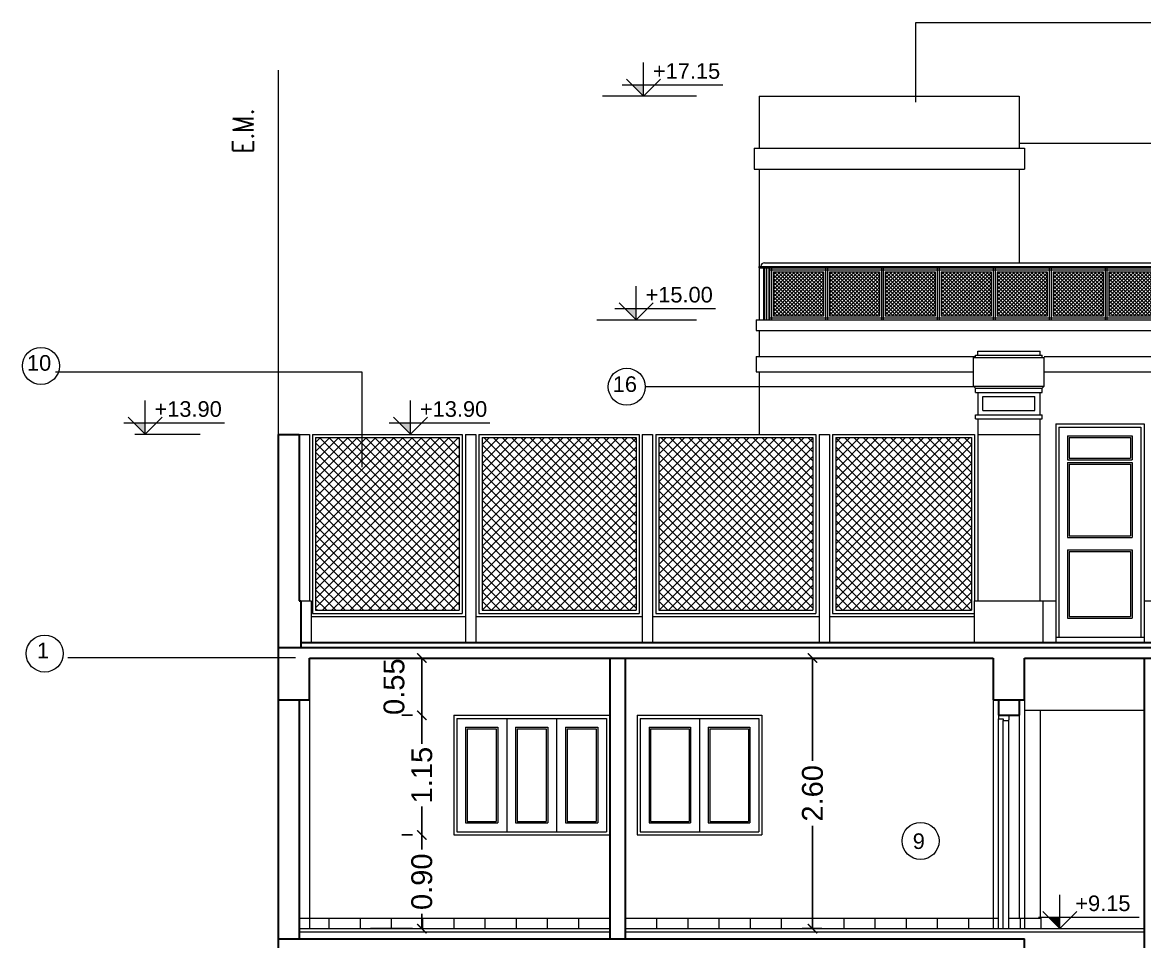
# Model space of a CAD drawing. Header units: millimetres. Extents: x 1578 to 2210, y 899 to 1032.
# Drawn here: x 1634.18 to 1644.97, y 911.18 to 920.01 of the extents above; entities that cross this region are included whole.
import ezdxf

# ---------------------------------------------------------------- set-up
doc = ezdxf.new("R2010")
doc.units = ezdxf.units.MM
doc.linetypes.add('DASHDOT2', pattern=[12.7, 6.35, -3.175, 0, -3.175])
for name, color, linetype, lineweight in [('CARPINTERIA', 7, 'Continuous', 18), ('COTAS', 7, 'Continuous', 15), ('EJES', 7, 'DASHDOT2', 13), ('ESTRUCTURA', 3, 'Continuous', 30), ('MUROS', 1, 'Continuous', 30), ('PISOS', 9, 'Continuous', 9), ('SANITARIOS', 7, 'Continuous', 20), ('TRAMAS', 7, 'Continuous', 15), ('UMBRALES', 7, 'Continuous', 18)]:
    doc.layers.add(name, color=color, linetype=linetype, lineweight=lineweight)
doc.styles.add('ROMANS', font='romans', dxfattribs={"height": 0.06})
doc.styles.add('STYLE1', font='ARIAL.TTF')
doc.dimstyles.get("Standard").update_dxf_attribs({"dimscale": 0, "dimtxt": 0.2, "dimasz": 0.09, "dimexe": 0.09, "dimexo": 0.5, "dimgap": 0.05, "dimtad": 0, "dimzin": 0, "dimdsep": 46, "dimtxsty": 'STYLE1', "dimblk1": 'ARCHTICK', "dimblk2": 'ARCHTICK', "dimsah": 1, "dimcen": 0, "dimadec": 0, "dimazin": 0, "dimtfac": 1, "dimtofl": 0, "dimtmove": 2, "dimatfit": 3, "dimldrblk": 'ARCHTICK', "dimfxl": 1, "dimtolj": 1, "dimtzin": 0, "dimarcsym": 0})
pattern_1 = [(45, (1579.92923, 833.659497), (-0.044194174, 0.044194174), []), (135, (1579.92923, 833.659497), (-0.044194174, -0.044194174), [])]

# ---------------------------------------------------------------- blocks, each defined once
blk = doc.blocks.new('_ARCHTICK')
at = {"color": 0, "linetype": 'ByBlock', "const_width": 0.15}
blk.add_lwpolyline([(-0.5, -0.5), (0.5, 0.5)], dxfattribs=at)
blk = doc.blocks.new('*D79')
at = {"layer": 'COTAS', "color": 0, "lineweight": -2, "ltscale": 0.05}
for p, q in [((1640.475, 913.9), (1641.865, 913.9)), ((1641.775, 913.9), (1641.775, 912.911)), ((1641.775, 911.3), (1641.775, 912.289)), ((1641.675, 911.3), (1641.865, 911.3))]:
    blk.add_line(p, q, dxfattribs=at)
at = {"layer": 'DEFPOINTS', "color": 0, "ltscale": 0.05}
for p in [(1639.975, 913.9), (1641.175, 911.3), (1641.775, 911.3)]:
    blk.add_point(p, dxfattribs=at)
at = {"layer": 'COTAS', "color": 0, "lineweight": -2, "ltscale": 0.05, "xscale": 0.09, "yscale": 0.09, "zscale": 0.09}
for p, rotation in [((1641.775, 913.9), 90), ((1641.775, 911.3), 270)]:
    blk.add_blockref('_ARCHTICK', p, dxfattribs=dict(at, rotation=rotation))
at = {"layer": 'COTAS', "color": 0, "ltscale": 0.05, "insert": (1641.775, 912.6), "char_height": 0.2, "attachment_point": 5, "rotation": 90, "style": 'STYLE1'}
blk.add_mtext('\\A1;2.60', dxfattribs=at)
blk = doc.blocks.new('*D81')
at = {"layer": 'COTAS', "color": 0, "lineweight": -2, "ltscale": 0.05}
for p, q in [((1637.825, 912.2), (1637.929, 912.2)), ((1638.019, 912.2), (1638.019, 912.06)), ((1638.019, 911.3), (1638.019, 911.441)), ((1637.525, 911.3), (1637.929, 911.3))]:
    blk.add_line(p, q, dxfattribs=at)
at = {"layer": 'DEFPOINTS', "color": 0, "ltscale": 0.05}
for p in [(1638.325, 912.2), (1638.019, 911.3), (1638.025, 911.3)]:
    blk.add_point(p, dxfattribs=at)
at = {"layer": 'COTAS', "color": 0, "lineweight": -2, "ltscale": 0.05, "xscale": 0.09, "yscale": 0.09, "zscale": 0.09}
for p, rotation in [((1638.019, 912.2), 90), ((1638.019, 911.3), 270)]:
    blk.add_blockref('_ARCHTICK', p, dxfattribs=dict(at, rotation=rotation))
at = {"layer": 'COTAS', "color": 0, "ltscale": 0.05, "insert": (1638.019, 911.75), "char_height": 0.2, "attachment_point": 5, "rotation": 90, "style": 'STYLE1'}
blk.add_mtext('\\A1;0.90', dxfattribs=at)
blk = doc.blocks.new('*D82')
at = {"layer": 'COTAS', "color": 0, "lineweight": -2, "ltscale": 0.05}
for p, q in [((1637.825, 913.35), (1637.929, 913.35)), ((1638.019, 913.35), (1638.019, 913.076)), ((1638.019, 912.2), (1638.019, 912.474)), ((1637.825, 912.2), (1637.929, 912.2))]:
    blk.add_line(p, q, dxfattribs=at)
at = {"layer": 'DEFPOINTS', "color": 0, "ltscale": 0.05}
for p in [(1638.325, 913.35), (1638.019, 912.2), (1638.325, 912.2)]:
    blk.add_point(p, dxfattribs=at)
at = {"layer": 'COTAS', "color": 0, "lineweight": -2, "ltscale": 0.05, "xscale": 0.09, "yscale": 0.09, "zscale": 0.09}
for p, rotation in [((1638.019, 913.35), 90), ((1638.019, 912.2), 270)]:
    blk.add_blockref('_ARCHTICK', p, dxfattribs=dict(at, rotation=rotation))
at = {"layer": 'COTAS', "color": 0, "ltscale": 0.05, "insert": (1638.019, 912.775), "char_height": 0.2, "attachment_point": 5, "rotation": 90, "style": 'STYLE1'}
blk.add_mtext('\\A1;1.15', dxfattribs=at)
blk = doc.blocks.new('*D83')
at = {"layer": 'COTAS', "color": 0, "lineweight": -2, "ltscale": 0.05}
for p, q in [((1639.475, 913.9), (1637.929, 913.9)), ((1638.019, 913.9), (1638.019, 913.35)), ((1637.825, 913.35), (1637.929, 913.35))]:
    blk.add_line(p, q, dxfattribs=at)
at = {"layer": 'DEFPOINTS', "color": 0, "ltscale": 0.05}
for p in [(1639.975, 913.9), (1638.019, 913.35), (1638.325, 913.35)]:
    blk.add_point(p, dxfattribs=at)
at = {"layer": 'COTAS', "color": 0, "lineweight": -2, "ltscale": 0.05, "xscale": 0.09, "yscale": 0.09, "zscale": 0.09}
for p, rotation in [((1638.019, 913.9), 90), ((1638.019, 913.35), 270)]:
    blk.add_blockref('_ARCHTICK', p, dxfattribs=dict(at, rotation=rotation))
at = {"layer": 'COTAS', "color": 0, "ltscale": 0.05, "insert": (1637.752, 913.625), "char_height": 0.2, "attachment_point": 5, "rotation": 90, "style": 'STYLE1'}
blk.add_mtext('\\A1;0.55', dxfattribs=at)

msp = doc.modelspace()

# ---------------------------------------------------------------- hatches: boundary and pattern name
at = {"layer": 'COTAS', "ltscale": 0.05}
h = msp.add_hatch(color=256, dxfattribs=at)
h.paths.add_polyline_path([(1640.149, 919.409), (1640.04, 919.409), (1640.149, 919.3)])
h.paths.add_polyline_path([(1640.078, 917.259), (1639.969, 917.259), (1640.078, 917.15)])
h = msp.add_hatch(color=256, dxfattribs=at)
h.paths.add_polyline_path([(1637.91, 916.16), (1637.801, 916.16), (1637.91, 916.051)])
h.paths.add_polyline_path([(1635.358, 916.16), (1635.249, 916.16), (1635.358, 916.051)])
msp.add_hatch(color=256, dxfattribs=at).paths.add_polyline_path([(1644.152, 911.409), (1644.044, 911.409), (1644.152, 911.3)])
at = {"layer": 'PISOS', "ltscale": 0.1}
h = msp.add_hatch(dxfattribs=at)
h.set_pattern_fill('ANSI37', color=256, scale=0.2, style=0)
h.set_pattern_definition([(45, (1659.537318, 841.251814), (-0.0176776695, 0.0176776695), []), (135, (1659.537318, 841.251814), (-0.0176776695, -0.0176776695), [])])
h.paths.add_polyline_path([(1641.4, 917.188), (1641.88, 917.188), (1641.88, 917.613), (1641.4, 917.613)])
h = msp.add_hatch(dxfattribs=at)
h.set_pattern_fill('ANSI37', color=256, scale=0.2, style=0)
h.set_pattern_definition([(45, (1660.074818, 841.251814), (-0.0176776695, 0.0176776695), []), (135, (1660.074818, 841.251814), (-0.0176776695, -0.0176776695), [])])
h.paths.add_polyline_path([(1641.938, 917.188), (1642.418, 917.188), (1642.418, 917.613), (1641.938, 917.613)])
h = msp.add_hatch(dxfattribs=at)
h.set_pattern_fill('ANSI37', color=256, scale=0.2, style=0)
h.set_pattern_definition([(45, (1660.612318, 841.251814), (-0.0176776695, 0.0176776695), []), (135, (1660.612318, 841.251814), (-0.0176776695, -0.0176776695), [])])
h.paths.add_polyline_path([(1642.475, 917.188), (1642.955, 917.188), (1642.955, 917.613), (1642.475, 917.613)])
h = msp.add_hatch(dxfattribs=at)
h.set_pattern_fill('ANSI37', color=256, scale=0.2, style=0)
h.set_pattern_definition([(45, (1661.149818, 841.251814), (-0.0176776695, 0.0176776695), []), (135, (1661.149818, 841.251814), (-0.0176776695, -0.0176776695), [])])
h.paths.add_polyline_path([(1643.013, 917.188), (1643.493, 917.188), (1643.493, 917.613), (1643.013, 917.613)])
h = msp.add_hatch(dxfattribs=at)
h.set_pattern_fill('ANSI37', color=256, scale=0.2, style=0)
h.set_pattern_definition([(45, (1661.687318, 841.251814), (-0.0176776695, 0.0176776695), []), (135, (1661.687318, 841.251814), (-0.0176776695, -0.0176776695), [])])
h.paths.add_polyline_path([(1643.55, 917.188), (1644.03, 917.188), (1644.03, 917.613), (1643.55, 917.613)])
h = msp.add_hatch(dxfattribs=at)
h.set_pattern_fill('ANSI37', color=256, scale=0.2, style=0)
h.set_pattern_definition([(45, (1662.224818, 841.251814), (-0.0176776695, 0.0176776695), []), (135, (1662.224818, 841.251814), (-0.0176776695, -0.0176776695), [])])
h.paths.add_polyline_path([(1644.088, 917.188), (1644.568, 917.188), (1644.568, 917.613), (1644.088, 917.613)])
h = msp.add_hatch(dxfattribs=at)
h.set_pattern_fill('ANSI37', color=256, scale=0.2, style=0)
h.set_pattern_definition([(45, (1662.762318, 841.251814), (-0.0176776695, 0.0176776695), []), (135, (1662.762318, 841.251814), (-0.0176776695, -0.0176776695), [])])
h.paths.add_polyline_path([(1644.625, 917.188), (1645.105, 917.188), (1645.105, 917.613), (1644.625, 917.613)])
at = {"layer": 'TRAMAS', "ltscale": 0.05}
h = msp.add_hatch(dxfattribs=at)
h.set_pattern_fill('ANSI37', color=256, scale=0.5, style=0)
h.set_pattern_definition([(45, (1577.06853, 831.1178), (-0.044194174, 0.044194174), []), (135, (1577.06853, 831.1178), (-0.044194174, -0.044194174), [])])
h.paths.add_polyline_path([(1636.998, 914.36), (1638.378, 914.36), (1638.378, 916.02), (1636.998, 916.02)])
h = msp.add_hatch(dxfattribs=at)
h.set_pattern_fill('ANSI37', color=256, scale=0.5, style=0)
h.set_pattern_definition([(45, (1578.22923, 833.659497), (-0.044194174, 0.044194174), []), (135, (1578.22923, 833.659497), (-0.044194174, -0.044194174), [])])
h.paths.add_polyline_path([(1638.598, 916.02), (1638.598, 914.36), (1640.078, 914.36), (1640.078, 916.02)])
h = msp.add_hatch(dxfattribs=at)
h.set_pattern_fill('ANSI37', color=256, scale=0.5, style=0)
h.set_pattern_definition(pattern_1)
h.paths.add_polyline_path([(1640.298, 916.02), (1640.298, 914.36), (1641.778, 914.36), (1641.778, 916.02)])
h = msp.add_hatch(dxfattribs=at)
h.set_pattern_fill('ANSI37', color=256, scale=0.5, style=0)
h.set_pattern_definition(pattern_1)
h.paths.add_polyline_path([(1641.998, 914.36), (1643.303, 914.36), (1643.303, 916.02), (1641.998, 916.02)])

# ---------------------------------------------------------------- linework, layer by layer
at = {"layer": 'CARPINTERIA', "ltscale": 0.1}
for p, q in [((1644.143, 916.12), (1644.933, 916.12)), ((1644.143, 916.12), (1644.143, 914.1)), ((1644.933, 916.12), (1644.933, 914.1)), ((1644.243, 916.02), (1644.833, 916.02)), ((1644.243, 916.02), (1644.243, 915.82)), ((1644.833, 916.02), (1644.833, 915.82)), ((1644.243, 915.82), (1644.833, 915.82)), ((1644.243, 915.765), (1644.833, 915.765)), ((1644.243, 915.765), (1644.243, 915.075)), ((1644.833, 915.765), (1644.833, 915.075)), ((1644.243, 915.075), (1644.833, 915.075)), ((1644.243, 914.925), (1644.833, 914.925)), ((1644.243, 914.925), (1644.243, 914.3)), ((1644.833, 914.925), (1644.833, 914.3)), ((1644.243, 914.3), (1644.833, 914.3)), ((1638.355, 913.32), (1639.795, 913.32)), ((1638.355, 913.32), (1638.355, 912.23)), ((1639.795, 913.32), (1639.795, 912.23)), ((1640.118, 913.32), (1641.258, 913.32)), ((1640.118, 913.32), (1640.118, 912.23)), ((1641.258, 913.32), (1641.258, 912.23)), ((1638.455, 913.22), (1638.735, 913.22)), ((1638.455, 913.22), (1638.455, 912.33)), ((1638.735, 913.22), (1638.735, 912.33)), ((1638.935, 913.22), (1638.935, 912.33)), ((1638.935, 913.22), (1639.215, 913.22)), ((1639.215, 913.22), (1639.215, 912.33)), ((1639.415, 913.22), (1639.695, 913.22)), ((1639.415, 913.22), (1639.415, 912.33)), ((1639.695, 913.22), (1639.695, 912.33)), ((1640.218, 913.22), (1640.588, 913.22)), ((1640.218, 913.22), (1640.218, 912.33)), ((1640.588, 913.22), (1640.588, 912.33)), ((1640.788, 913.22), (1640.788, 912.33)), ((1640.788, 913.22), (1641.158, 913.22)), ((1641.158, 913.22), (1641.158, 912.33)), ((1638.455, 912.33), (1638.735, 912.33)), ((1638.935, 912.33), (1639.215, 912.33)), ((1639.415, 912.33), (1639.695, 912.33)), ((1640.218, 912.33), (1640.588, 912.33)), ((1640.788, 912.33), (1641.158, 912.33)), ((1638.355, 912.23), (1639.795, 912.23)), ((1640.118, 912.23), (1641.258, 912.23))]:
    msp.add_line(p, q, dxfattribs=at)
at = {"layer": 'CARPINTERIA'}
for p, q in [((1643.563, 913.35), (1643.563, 913.315)), ((1643.563, 913.35), (1643.663, 913.35)), ((1643.563, 911.3), (1643.563, 913.315)), ((1643.563, 913.315), (1643.608, 913.315)), ((1643.608, 913.315), (1643.608, 913.3)), ((1643.608, 911.3), (1643.608, 913.3)), ((1643.608, 913.3), (1643.658, 913.3)), ((1643.663, 913.35), (1643.663, 913.305)), ((1643.663, 911.3), (1643.663, 913.305))]:
    msp.add_line(p, q, dxfattribs=at)
msp.add_arc((1643.658, 913.305), 0.005, 270, 0, dxfattribs=at)
at = {"layer": 'COTAS', "ltscale": 0.05}
for p, q in [((1642.767, 920.01), (1645.305, 920.01)), ((1642.767, 919.244), (1642.767, 920.01)), ((1639.986, 919.464), (1640.149, 919.3)), ((1640.149, 919.3), (1640.313, 919.464)), ((1640.66, 919.3), (1639.756, 919.3)), ((1639.915, 917.314), (1640.078, 917.15)), ((1640.078, 917.15), (1640.242, 917.314)), ((1639.701, 917.15), (1640.66, 917.15)), ((1634.496, 916.65), (1637.441, 916.65)), ((1637.441, 916.65), (1637.441, 915.736)), ((1640.172, 916.511), (1643.339, 916.511)), ((1635.194, 916.215), (1635.358, 916.051)), ((1635.358, 916.051), (1635.521, 916.215)), ((1637.746, 916.215), (1637.91, 916.051)), ((1637.91, 916.051), (1638.073, 916.215)), ((1635.888, 916.05), (1635.26, 916.05)), ((1636.803, 913.903), (1634.614, 913.903)), ((1643.989, 911.464), (1644.152, 911.3)), ((1644.152, 911.3), (1644.316, 911.464))]:
    msp.add_line(p, q, dxfattribs=at)
at = {"layer": 'COTAS', "ltscale": 0.1}
for p, q in [((1640.149, 919.3), (1640.149, 919.625)), ((1639.946, 919.409), (1640.912, 919.409)), ((1640.078, 917.15), (1640.078, 917.475)), ((1639.875, 917.259), (1640.841, 917.259)), ((1635.358, 916.051), (1635.358, 916.376)), ((1637.91, 916.051), (1637.91, 916.376)), ((1635.154, 916.16), (1636.121, 916.16)), ((1637.706, 916.16), (1638.673, 916.16)), ((1644.152, 911.3), (1644.152, 911.625)), ((1643.949, 911.409), (1644.915, 911.409))]:
    msp.add_line(p, q, dxfattribs=at)
at = {"layer": 'COTAS', "ltscale": 0.05}
for centre in [(1634.357, 916.708), (1639.989, 916.508), (1634.393, 913.943), (1642.814, 912.142)]:
    msp.add_circle(centre, 0.178, dxfattribs=at)
at = {"layer": 'EJES'}
msp.add_line((1636.638, 919.55), (1636.638, 916.05), dxfattribs=at)
at = {"layer": 'ESTRUCTURA', "ltscale": 0.1}
for p, q in [((1636.638, 914), (1651.888, 914)), ((1636.638, 914), (1636.638, 913.5)), ((1636.938, 913.9), (1643.513, 913.9)), ((1636.938, 913.5), (1636.938, 913.9)), ((1643.513, 913.9), (1643.513, 913.5)), ((1643.813, 913.9), (1650.388, 913.9)), ((1643.813, 913.5), (1643.813, 913.9)), ((1636.638, 913.5), (1636.938, 913.5)), ((1643.513, 913.5), (1643.813, 913.5)), ((1636.638, 911.2), (1643.813, 911.2)), ((1636.638, 911.2), (1636.638, 910.7)), ((1643.813, 911), (1643.813, 911.2))]:
    msp.add_line(p, q, dxfattribs=at)
at = {"layer": 'MUROS', "ltscale": 0.1}
for p, q in [((1636.638, 916.05), (1636.838, 916.05)), ((1636.638, 916.05), (1636.638, 914)), ((1636.838, 916.05), (1636.838, 914.45)), ((1636.838, 914.45), (1636.855, 914.45)), ((1636.855, 914.45), (1636.855, 914)), ((1636.855, 914.05), (1651.658, 914.05)), ((1639.825, 913.9), (1639.825, 911.2)), ((1639.975, 913.9), (1639.975, 911.2)), ((1644.963, 913.9), (1644.963, 911)), ((1636.638, 913.5), (1636.638, 911.2)), ((1636.838, 913.5), (1636.838, 911.2)), ((1643.563, 913.5), (1643.563, 913.35)), ((1643.763, 913.5), (1643.763, 913.35)), ((1643.563, 913.35), (1643.763, 913.35))]:
    msp.add_line(p, q, dxfattribs=at)
at = {"layer": 'PISOS'}
for p, q in [((1641.312, 917.65), (1641.312, 917.15)), ((1641.333, 917.65), (1641.333, 917.15)), ((1641.354, 917.65), (1641.354, 917.15))]:
    msp.add_line(p, q, dxfattribs=at)
at = {"layer": 'SANITARIOS'}
for p, q in [((1641.313, 917.7), (1647.813, 917.7)), ((1641.263, 917.665), (1647.863, 917.665)), ((1641.263, 917.65), (1641.263, 917.665)), ((1641.263, 917.65), (1647.863, 917.65)), ((1641.303, 917.65), (1641.303, 917.15)), ((1641.363, 917.65), (1641.363, 917.15))]:
    msp.add_line(p, q, dxfattribs=at)
at = {"layer": 'SANITARIOS', "ltscale": 0.05}
for p, q in [((1636.968, 916.05), (1638.408, 916.05)), ((1636.968, 916.05), (1636.968, 914.33)), ((1636.998, 916.02), (1638.378, 916.02)), ((1636.998, 916.02), (1636.998, 914.36)), ((1638.378, 916.02), (1638.378, 914.36)), ((1638.408, 916.05), (1638.408, 914.33)), ((1638.568, 916.05), (1640.108, 916.05)), ((1638.568, 916.05), (1638.568, 914.33)), ((1638.598, 916.02), (1640.078, 916.02)), ((1638.598, 916.02), (1638.598, 914.36)), ((1640.078, 916.02), (1640.078, 914.36)), ((1640.108, 916.05), (1640.108, 914.33)), ((1640.268, 916.05), (1641.808, 916.05)), ((1640.268, 916.05), (1640.268, 914.33)), ((1640.298, 916.02), (1641.778, 916.02)), ((1640.298, 916.02), (1640.298, 914.36)), ((1641.778, 916.02), (1641.778, 914.36)), ((1641.808, 916.05), (1641.808, 914.33)), ((1641.968, 916.05), (1643.333, 916.05)), ((1641.968, 916.05), (1641.968, 914.33)), ((1641.998, 916.02), (1643.303, 916.02)), ((1641.998, 916.02), (1641.998, 914.36)), ((1643.303, 916.02), (1643.303, 914.36)), ((1643.333, 916.05), (1643.333, 914.45)), ((1636.998, 914.36), (1638.378, 914.36)), ((1638.598, 914.36), (1640.078, 914.36)), ((1640.298, 914.36), (1641.778, 914.36)), ((1641.998, 914.36), (1643.303, 914.36)), ((1636.968, 914.33), (1638.408, 914.33)), ((1638.568, 914.33), (1640.108, 914.33)), ((1640.268, 914.33), (1641.808, 914.33)), ((1641.968, 914.33), (1643.333, 914.33))]:
    msp.add_line(p, q, dxfattribs=at)
at = {"layer": 'SANITARIOS'}
msp.add_arc((1641.313, 917.665), 0.035, 90, 180, dxfattribs=at)
at = {"layer": 'TRAMAS'}
for p, q in [((1641.4, 917.613), (1641.88, 917.613)), ((1641.4, 917.613), (1641.4, 917.188)), ((1641.88, 917.613), (1641.88, 917.188)), ((1641.938, 917.613), (1642.418, 917.613)), ((1641.938, 917.613), (1641.938, 917.188)), ((1642.418, 917.613), (1642.418, 917.188)), ((1642.475, 917.613), (1642.475, 917.188)), ((1642.475, 917.613), (1642.955, 917.613)), ((1642.955, 917.613), (1642.955, 917.188)), ((1643.013, 917.613), (1643.493, 917.613)), ((1643.013, 917.613), (1643.013, 917.188)), ((1643.493, 917.613), (1643.493, 917.188)), ((1643.55, 917.613), (1644.03, 917.613)), ((1643.55, 917.613), (1643.55, 917.188)), ((1644.03, 917.613), (1644.03, 917.188)), ((1644.088, 917.613), (1644.568, 917.613)), ((1644.088, 917.613), (1644.088, 917.188)), ((1644.568, 917.613), (1644.568, 917.188)), ((1644.625, 917.613), (1645.105, 917.613)), ((1644.625, 917.613), (1644.625, 917.188)), ((1641.88, 917.188), (1641.4, 917.188)), ((1642.418, 917.188), (1641.938, 917.188)), ((1642.955, 917.188), (1642.475, 917.188)), ((1643.493, 917.188), (1643.013, 917.188)), ((1644.03, 917.188), (1643.55, 917.188)), ((1644.568, 917.188), (1644.088, 917.188)), ((1645.105, 917.188), (1644.625, 917.188))]:
    msp.add_line(p, q, dxfattribs=at)
at = {"layer": 'TRAMAS', "ltscale": 0.1}
for p, q in [((1644.228, 916.035), (1644.848, 916.035)), ((1644.228, 916.035), (1644.228, 915.805)), ((1644.848, 916.035), (1644.848, 915.805)), ((1644.228, 915.805), (1644.848, 915.805)), ((1644.228, 915.78), (1644.848, 915.78)), ((1644.228, 915.78), (1644.228, 915.06)), ((1644.848, 915.78), (1644.848, 915.06)), ((1644.228, 915.06), (1644.848, 915.06)), ((1644.228, 914.94), (1644.848, 914.94)), ((1644.228, 914.94), (1644.228, 914.285)), ((1644.848, 914.94), (1644.848, 914.285)), ((1644.228, 914.285), (1644.848, 914.285)), ((1638.835, 913.32), (1638.835, 912.23)), ((1639.315, 913.32), (1639.315, 912.23)), ((1640.688, 913.32), (1640.688, 912.23)), ((1638.44, 913.235), (1638.44, 912.315)), ((1638.44, 913.235), (1638.75, 913.235)), ((1638.75, 913.235), (1638.75, 912.315)), ((1638.92, 913.235), (1639.23, 913.235)), ((1638.92, 913.235), (1638.92, 912.315)), ((1639.23, 913.235), (1639.23, 912.315)), ((1639.4, 913.235), (1639.71, 913.235)), ((1639.4, 913.235), (1639.4, 912.315)), ((1639.71, 913.235), (1639.71, 912.315)), ((1640.203, 913.235), (1640.603, 913.235)), ((1640.203, 913.235), (1640.203, 912.315)), ((1640.603, 913.235), (1640.603, 912.315)), ((1640.773, 913.235), (1641.173, 913.235)), ((1640.773, 913.235), (1640.773, 912.315)), ((1641.173, 913.235), (1641.173, 912.315)), ((1638.44, 912.315), (1638.75, 912.315)), ((1638.92, 912.315), (1639.23, 912.315)), ((1639.4, 912.315), (1639.71, 912.315)), ((1640.203, 912.315), (1640.603, 912.315)), ((1640.773, 912.315), (1641.173, 912.315)), ((1637.125, 911.4), (1637.125, 911.3)), ((1637.425, 911.4), (1637.425, 911.3)), ((1637.725, 911.4), (1637.725, 911.3)), ((1638.025, 911.4), (1638.025, 911.3)), ((1638.325, 911.4), (1638.325, 911.3)), ((1638.625, 911.4), (1638.625, 911.3)), ((1638.925, 911.4), (1638.925, 911.3)), ((1639.225, 911.4), (1639.225, 911.3)), ((1639.525, 911.4), (1639.525, 911.3)), ((1640.275, 911.4), (1640.275, 911.3)), ((1640.575, 911.4), (1640.575, 911.3)), ((1640.875, 911.4), (1640.875, 911.3)), ((1641.175, 911.4), (1641.175, 911.3)), ((1641.475, 911.4), (1641.475, 911.3)), ((1641.775, 911.4), (1641.775, 911.3)), ((1642.075, 911.4), (1642.075, 911.3)), ((1642.375, 911.4), (1642.375, 911.3)), ((1642.675, 911.4), (1642.675, 911.3)), ((1642.975, 911.4), (1642.975, 911.3)), ((1643.275, 911.4), (1643.275, 911.3)), ((1636.838, 911.27), (1639.825, 911.27)), ((1639.975, 911.27), (1644.963, 911.27))]:
    msp.add_line(p, q, dxfattribs=at)
at = {"layer": 'UMBRALES', "ltscale": 0.05}
for p, q in [((1641.263, 919.3), (1643.763, 919.3)), ((1641.263, 919.3), (1641.263, 918.8)), ((1643.763, 919.3), (1643.763, 918.8)), ((1641.213, 918.8), (1643.813, 918.8)), ((1641.213, 918.8), (1641.213, 918.6)), ((1643.763, 918.85), (1648.796, 918.85)), ((1643.813, 918.8), (1643.813, 918.6)), ((1641.213, 918.6), (1643.813, 918.6)), ((1641.263, 918.6), (1641.263, 917.15)), ((1643.763, 918.6), (1643.763, 917.7)), ((1641.233, 917.15), (1647.893, 917.15)), ((1641.233, 917.15), (1641.233, 917.05)), ((1641.233, 917.05), (1647.893, 917.05)), ((1641.263, 917.05), (1641.263, 916.8)), ((1641.233, 916.8), (1641.233, 916.65)), ((1641.233, 916.8), (1643.343, 916.8)), ((1644.003, 916.8), (1647.893, 916.8)), ((1641.233, 916.65), (1643.323, 916.65)), ((1641.263, 916.65), (1641.263, 916.05)), ((1644.003, 916.65), (1647.893, 916.65)), ((1644.113, 916.15), (1644.963, 916.15)), ((1644.113, 916.15), (1644.113, 914.05)), ((1644.963, 916.15), (1644.963, 914.05)), ((1636.855, 914.45), (1636.955, 914.45)), ((1643.333, 914.45), (1644.113, 914.45)), ((1644.963, 914.45), (1647.893, 914.45)), ((1636.955, 914.3), (1638.438, 914.3)), ((1638.538, 914.3), (1640.138, 914.3)), ((1640.238, 914.3), (1641.838, 914.3)), ((1641.938, 914.3), (1643.333, 914.3)), ((1644.113, 914.1), (1644.963, 914.1))]:
    msp.add_line(p, q, dxfattribs=at)
at = {"layer": 'UMBRALES'}
for p, q in [((1641.363, 917.633), (1647.763, 917.633)), ((1641.38, 917.65), (1641.38, 917.15)), ((1641.9, 917.65), (1641.9, 917.15)), ((1641.918, 917.65), (1641.918, 917.15)), ((1642.438, 917.65), (1642.438, 917.15)), ((1642.455, 917.65), (1642.455, 917.15)), ((1642.975, 917.65), (1642.975, 917.15)), ((1642.993, 917.65), (1642.993, 917.15)), ((1643.513, 917.65), (1643.513, 917.15)), ((1643.53, 917.65), (1643.53, 917.15)), ((1644.05, 917.65), (1644.05, 917.15)), ((1644.068, 917.65), (1644.068, 917.15)), ((1644.588, 917.65), (1644.588, 917.15)), ((1644.605, 917.65), (1644.605, 917.15)), ((1647.763, 917.168), (1641.363, 917.168))]:
    msp.add_line(p, q, dxfattribs=at)
at = {"layer": 'UMBRALES', "ltscale": 0.1}
for p, q in [((1643.363, 916.85), (1643.963, 916.85)), ((1643.363, 916.81), (1643.363, 916.85)), ((1643.963, 916.81), (1643.963, 916.85)), ((1643.323, 916.79), (1644.003, 916.79)), ((1643.323, 916.513), (1643.323, 916.79)), ((1643.343, 916.81), (1643.983, 916.81)), ((1643.343, 916.79), (1643.343, 916.81)), ((1643.983, 916.79), (1643.983, 916.81)), ((1644.003, 916.513), (1644.003, 916.79)), ((1643.323, 916.513), (1644.003, 916.513)), ((1643.323, 916.513), (1643.343, 916.493)), ((1643.343, 916.493), (1643.983, 916.493)), ((1643.343, 916.453), (1643.343, 916.493)), ((1643.983, 916.493), (1644.003, 916.513)), ((1643.983, 916.453), (1643.983, 916.493)), ((1643.343, 916.453), (1643.983, 916.453)), ((1643.363, 916.453), (1643.363, 916.239)), ((1643.412, 916.413), (1643.914, 916.413)), ((1643.412, 916.279), (1643.412, 916.413)), ((1643.914, 916.279), (1643.914, 916.413)), ((1643.963, 916.239), (1643.963, 916.453)), ((1643.412, 916.279), (1643.914, 916.279)), ((1643.343, 916.239), (1643.983, 916.239)), ((1643.343, 916.199), (1643.343, 916.239)), ((1643.343, 916.199), (1643.983, 916.199)), ((1643.363, 916.199), (1643.363, 914.45)), ((1643.963, 915.9), (1643.963, 916.199)), ((1643.983, 916.199), (1643.983, 916.239)), ((1636.838, 916.05), (1636.938, 916.05)), ((1636.938, 916.05), (1636.938, 914.45)), ((1638.438, 916.05), (1638.538, 916.05)), ((1638.438, 916.05), (1638.438, 914.05)), ((1638.538, 916.05), (1638.538, 914.05)), ((1640.138, 916.05), (1640.238, 916.05)), ((1640.138, 916.05), (1640.138, 914.05)), ((1640.238, 916.05), (1640.238, 914.05)), ((1641.838, 916.05), (1641.938, 916.05)), ((1641.838, 916.05), (1641.838, 914.05)), ((1641.938, 916.05), (1641.938, 914.05)), ((1643.363, 916.05), (1643.963, 916.05)), ((1643.963, 914.45), (1643.963, 915.9)), ((1636.955, 914.45), (1636.955, 914.05)), ((1643.333, 914.05), (1643.333, 914.45)), ((1643.993, 914.05), (1643.993, 914.45)), ((1636.938, 913.5), (1636.938, 911.3)), ((1643.513, 913.5), (1643.513, 911.3)), ((1643.813, 913.5), (1643.813, 911.3)), ((1643.813, 913.4), (1644.963, 913.4)), ((1643.963, 913.4), (1643.963, 911.4)), ((1638.325, 913.35), (1639.825, 913.35)), ((1638.325, 913.35), (1638.325, 912.2)), ((1640.088, 913.35), (1641.288, 913.35)), ((1640.088, 913.35), (1640.088, 912.2)), ((1641.288, 913.35), (1641.288, 912.2)), ((1643.763, 913.35), (1643.763, 911.4)), ((1638.325, 912.2), (1639.825, 912.2)), ((1640.088, 912.2), (1641.288, 912.2)), ((1636.838, 911.4), (1639.825, 911.4)), ((1639.975, 911.4), (1643.563, 911.4)), ((1643.663, 911.4), (1643.971, 911.4)), ((1643.763, 911.4), (1643.921, 911.4)), ((1643.771, 911.4), (1643.771, 911.3)), ((1643.971, 911.4), (1643.971, 911.3)), ((1636.838, 911.3), (1639.825, 911.3)), ((1639.975, 911.3), (1644.963, 911.3))]:
    msp.add_line(p, q, dxfattribs=at)

# ---------------------------------------------------------------- texts
at = {"layer": 'COTAS', "style": 'ROMANS', "width": 0.8}
msp.add_text('E.M.', height=0.2, rotation=90, dxfattribs=at).set_placement((1636.401, 918.752))
at = {"layer": 'COTAS', "ltscale": 0.1, "char_height": 0.15, "attachment_point": 5, "style": 'STYLE1'}
for s, insert in [('+17.15', (1640.564, 919.542)), ('+15.00', (1640.493, 917.392)), ('10', (1634.339, 916.736)), ('16', (1639.971, 916.532)), ('+13.90', (1635.772, 916.293)), ('+13.90', (1638.324, 916.293)), ('1', (1634.376, 913.973)), ('9', (1642.797, 912.139)), ('+9.15', (1644.567, 911.542))]:
    msp.add_mtext(s, dxfattribs=dict(at, insert=insert))

# ---------------------------------------------------------------- dimensions: what is measured, and where the dimension line sits
at = {"layer": 'COTAS', "ltscale": 0.05}
for base, p1, p2, picture, middle in [((1638.019, 913.35), (1639.975, 913.9), (1638.325, 913.35), '*D83', (1637.752, 913.625)), ((1641.775, 911.3), (1639.975, 913.9), (1641.175, 911.3), '*D79', (1641.775, 912.6)), ((1638.019, 912.2), (1638.325, 913.35), (1638.325, 912.2), '*D82', (1638.019, 912.775)), ((1638.019, 911.3), (1638.325, 912.2), (1638.025, 911.3), '*D81', (1638.019, 911.75))]:
    dim = msp.add_linear_dim(base=base, p1=p1, p2=p2, angle=90, dimstyle='Standard', override={"dimscale": 1}, dxfattribs=at)
    dim.commit()
    dim.dimension.update_dxf_attribs({"geometry": picture, "text_midpoint": middle})

doc.saveas('drawing.dxf')
